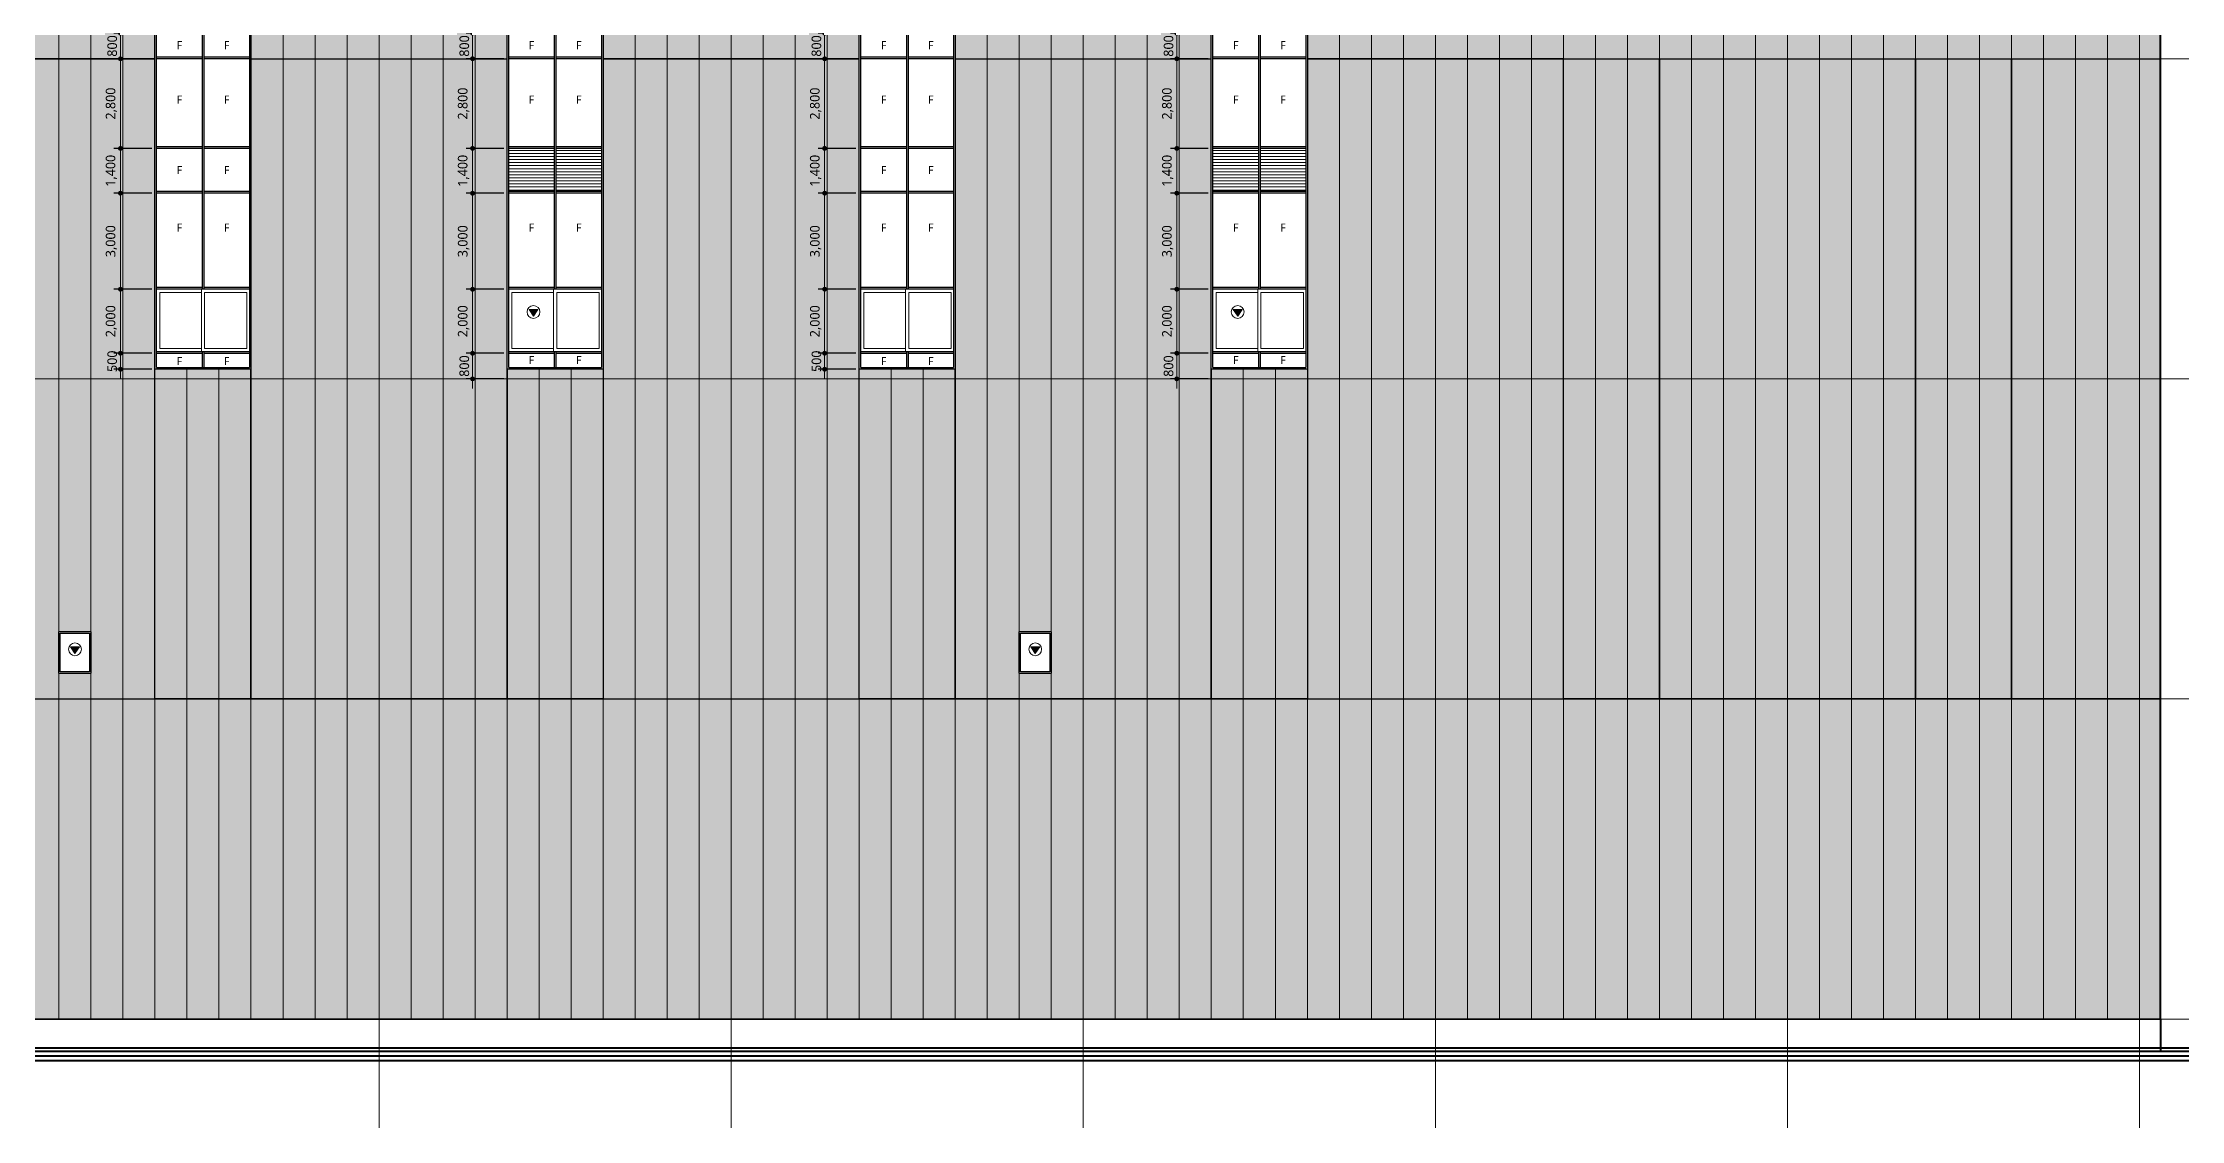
# Model space of a CAD drawing. Header units: millimetres. Extents: x 1680000 to 3024000, y 712800 to 950400.
# Drawn here: x 2836455 to 2903260, y 782198 to 815860 of the extents above; entities that cross this region are included whole.
import ezdxf
from ezdxf.enums import TextEntityAlignment as Align

# ---------------------------------------------------------------- set-up
doc = ezdxf.new("R2010")
doc.units = ezdxf.units.MM
doc.set_wipeout_variables(frame=1)
doc.linetypes.add('CEN', pattern=[62, 60, -1, 0, -1])
doc.linetypes.add('HID', pattern=[2, 1.1, -0.9])
doc.layers.get('Defpoints').update_dxf_attribs({"color": 140})
for name, color, linetype, lineweight in [('A-AXIS-LINE', 1, 'CEN', 15), ('A-DWXK-OPEN', 1, 'HID', 15), ('A-ELEV-LIN1', 2, 'Continuous', 40), ('A-ELEV-LIN2', 7, 'Continuous', 25), ('A-ELEV-LIN3', 8, 'Continuous', 18), ('A-ELEV-WIN', 4, 'Continuous', 25), ('A-MKXS-TEXT1', 3, 'Continuous', 25)]:
    doc.layers.add(name, color=color, linetype=linetype, lineweight=lineweight)
doc.layers.add('A-XXXX-NPLT', color=144, linetype='Continuous', lineweight=15, plot=False)
doc.layers.add('입면색상', color=7, linetype='Continuous')
doc.styles.add('HY울릉도L', font='')
doc.styles.add('맑은고딕', font='malgun.ttf')
doc.styles.get('HY울릉도L').set_extended_font_data('HYwulM')
doc.dimstyles.new('CDIM', dxfattribs={"dimtxt": 3, "dimasz": 1.5, "dimexe": 2, "dimexo": 1, "dimgap": 1, "dimtad": 1, "dimdec": 0, "dimrnd": 0.5, "dimzin": 0, "dimdsep": 32, "dimlunit": 6, "dimtxsty": 'HY울릉도L', "dimblk1": '_CIDOT', "dimblk2": '_CIDOT', "dimsah": 1, "dimcen": 5.5, "dimclrd": 2, "dimclre": 2, "dimclrt": 7, "dimadec": 0, "dimazin": 0, "dimtfac": 1, "dimtdec": 0, "dimtix": 1, "dimtmove": 2, "dimatfit": 1, "dimldrblk": '_CIDOT', "dimfxl": 1, "dimtolj": 1, "dimtzin": 0, "dimlwd": -1, "dimarcsym": 0})

# ---------------------------------------------------------------- blocks, each defined once
blk = doc.blocks.new('axis')
at = {"layer": 'A-AXIS-LINE'}
for p, q in [((4621438.1, -401118.7), (4883538.1, -401118.7)), ((4621438.1, -411118.7), (4883538.1, -411118.7)), ((4621438.1, -421118.7), (4883538.1, -421118.7)), ((4621438.1, -431118.7), (4883538.1, -431118.7)), ((4621438.1, -432118.7), (4883538.1, -432118.7))]:
    blk.add_line(p, q, dxfattribs=at)
blk = doc.blocks.new('_CIDOT')
at = {"color": 0, "linetype": 'ByBlock'}
blk.add_line((2, 0), (-1, 0), dxfattribs=at)
at = {"color": 0, "linetype": 'ByBlock', "const_width": 0.5}
blk.add_lwpolyline([(-0.25, 0, 1), (0.25, 0, 1)], format="xyb", close=True, dxfattribs=at)
blk = doc.blocks.new('*D36')
at = {"layer": 'A-XXXX-NPLT', "lineweight": -2, "transparency": 16777216}
for p, q in [((-100, 10700), (-1280, 10700)), ((-100, 9900), (-1280, 9900))]:
    blk.add_line(p, q, dxfattribs=at)
at = {"layer": 'A-XXXX-NPLT', "transparency": 16777216}
for p, q in [((-1080, 10850), (-1080, 11000)), ((-1080, 10700), (-1080, 9900)), ((-1080, 9750), (-1080, 9600))]:
    blk.add_line(p, q, dxfattribs=at)
at = {"layer": 'Defpoints', "color": 0, "transparency": 16777216}
for p in [(0, 10700), (-1080, 9900), (0, 9900)]:
    blk.add_point(p, dxfattribs=at)
at = {"layer": 'A-XXXX-NPLT', "transparency": 16777216, "xscale": 150, "yscale": 150, "zscale": 150}
for p, rotation in [((-1080, 10700), 270), ((-1080, 9900), 90)]:
    blk.add_blockref('_CIDOT', p, dxfattribs=dict(at, rotation=rotation))
at = {"layer": 'A-XXXX-NPLT', "color": 3, "transparency": 16777216, "insert": (-1335, 10300), "char_height": 300, "attachment_point": 5, "rotation": 90, "style": '맑은고딕'}
blk.add_mtext('\\A1;800', dxfattribs=at)
blk = doc.blocks.new('*D37')
at = {"layer": 'A-XXXX-NPLT', "lineweight": -2, "transparency": 16777216}
for p, q in [((-100, 12700), (-1280, 12700)), ((-100, 10700), (-1280, 10700))]:
    blk.add_line(p, q, dxfattribs=at)
at = {"layer": 'A-XXXX-NPLT', "transparency": 16777216}
blk.add_line((-1080, 10850), (-1080, 12550), dxfattribs=at)
at = {"layer": 'Defpoints', "color": 0, "transparency": 16777216}
for p in [(-1080, 12700), (0, 12700), (0, 10700)]:
    blk.add_point(p, dxfattribs=at)
at = {"layer": 'A-XXXX-NPLT', "transparency": 16777216, "xscale": 150, "yscale": 150, "zscale": 150}
for p, rotation in [((-1080, 12700), 90), ((-1080, 10700), 270)]:
    blk.add_blockref('_CIDOT', p, dxfattribs=dict(at, rotation=rotation))
at = {"layer": 'A-XXXX-NPLT', "color": 3, "transparency": 16777216, "insert": (-1360, 11700), "char_height": 300, "attachment_point": 5, "rotation": 90, "style": '맑은고딕'}
blk.add_mtext('\\A1;2,000', dxfattribs=at)
blk = doc.blocks.new('*D41')
at = {"layer": 'A-XXXX-NPLT', "lineweight": -2, "transparency": 16777216}
for p, q in [((-100, 700), (-1280, 700)), ((-100, -100), (-1280, -100))]:
    blk.add_line(p, q, dxfattribs=at)
at = {"layer": 'A-XXXX-NPLT', "transparency": 16777216}
for p, q in [((-1080, 850), (-1080, 1000)), ((-1080, 700), (-1080, -100)), ((-1080, -250), (-1080, -400))]:
    blk.add_line(p, q, dxfattribs=at)
at = {"layer": 'Defpoints', "color": 0, "transparency": 16777216}
for p in [(0, 700), (-1080, -100), (0, -100)]:
    blk.add_point(p, dxfattribs=at)
at = {"layer": 'A-XXXX-NPLT', "transparency": 16777216, "xscale": 150, "yscale": 150, "zscale": 150}
for p, rotation in [((-1080, 700), 270), ((-1080, -100), 90)]:
    blk.add_blockref('_CIDOT', p, dxfattribs=dict(at, rotation=rotation))
at = {"layer": 'A-XXXX-NPLT', "color": 3, "transparency": 16777216, "insert": (-1335, 300), "char_height": 300, "attachment_point": 5, "rotation": 90, "style": '맑은고딕'}
blk.add_mtext('\\A1;800', dxfattribs=at)
blk = doc.blocks.new('*D42')
at = {"layer": 'A-XXXX-NPLT', "lineweight": -2, "transparency": 16777216}
for p, q in [((-100, 2700), (-1280, 2700)), ((-100, 700), (-1280, 700))]:
    blk.add_line(p, q, dxfattribs=at)
at = {"layer": 'A-XXXX-NPLT', "transparency": 16777216}
blk.add_line((-1080, 850), (-1080, 2550), dxfattribs=at)
at = {"layer": 'Defpoints', "color": 0, "transparency": 16777216}
for p in [(-1080, 2700), (0, 2700), (0, 700)]:
    blk.add_point(p, dxfattribs=at)
at = {"layer": 'A-XXXX-NPLT', "transparency": 16777216, "xscale": 150, "yscale": 150, "zscale": 150}
for p, rotation in [((-1080, 2700), 90), ((-1080, 700), 270)]:
    blk.add_blockref('_CIDOT', p, dxfattribs=dict(at, rotation=rotation))
at = {"layer": 'A-XXXX-NPLT', "color": 3, "transparency": 16777216, "insert": (-1360, 1700), "char_height": 300, "attachment_point": 5, "rotation": 90, "style": '맑은고딕'}
blk.add_mtext('\\A1;2,000', dxfattribs=at)
blk = doc.blocks.new('*D43')
at = {"layer": 'A-XXXX-NPLT', "lineweight": -2, "transparency": 16777216}
for p, q in [((-100, 9900), (-1280, 9900)), ((-100, 7100), (-1280, 7100))]:
    blk.add_line(p, q, dxfattribs=at)
at = {"layer": 'A-XXXX-NPLT', "transparency": 16777216}
blk.add_line((-1080, 7250), (-1080, 9750), dxfattribs=at)
at = {"layer": 'Defpoints', "color": 0, "transparency": 16777216}
for p in [(-1080, 9900), (0, 9900), (0, 7100)]:
    blk.add_point(p, dxfattribs=at)
at = {"layer": 'A-XXXX-NPLT', "transparency": 16777216, "xscale": 150, "yscale": 150, "zscale": 150}
for p, rotation in [((-1080, 9900), 90), ((-1080, 7100), 270)]:
    blk.add_blockref('_CIDOT', p, dxfattribs=dict(at, rotation=rotation))
at = {"layer": 'A-XXXX-NPLT', "color": 3, "transparency": 16777216, "insert": (-1360, 8500), "char_height": 300, "attachment_point": 5, "rotation": 90, "style": '맑은고딕'}
blk.add_mtext('\\A1;2,800', dxfattribs=at)
blk = doc.blocks.new('*D44')
at = {"layer": 'A-XXXX-NPLT', "lineweight": -2, "transparency": 16777216}
for p, q in [((-100, 7100), (-1280, 7100)), ((-100, 5700), (-1280, 5700))]:
    blk.add_line(p, q, dxfattribs=at)
at = {"layer": 'A-XXXX-NPLT', "transparency": 16777216}
blk.add_line((-1080, 6950), (-1080, 5850), dxfattribs=at)
at = {"layer": 'Defpoints', "color": 0, "transparency": 16777216}
for p in [(0, 7100), (-1080, 5700), (0, 5700)]:
    blk.add_point(p, dxfattribs=at)
at = {"layer": 'A-XXXX-NPLT', "transparency": 16777216, "xscale": 150, "yscale": 150, "zscale": 150}
for p, rotation in [((-1080, 7100), 90), ((-1080, 5700), 270)]:
    blk.add_blockref('_CIDOT', p, dxfattribs=dict(at, rotation=rotation))
at = {"layer": 'A-XXXX-NPLT', "color": 3, "transparency": 16777216, "insert": (-1361, 6400), "char_height": 300, "attachment_point": 5, "rotation": 90, "style": '맑은고딕'}
blk.add_mtext('\\A1;1,400', dxfattribs=at)
blk = doc.blocks.new('*D45')
at = {"layer": 'A-XXXX-NPLT', "lineweight": -2, "transparency": 16777216}
for p, q in [((-100, 5700), (-1280, 5700)), ((-100, 2700), (-1280, 2700))]:
    blk.add_line(p, q, dxfattribs=at)
at = {"layer": 'A-XXXX-NPLT', "transparency": 16777216}
blk.add_line((-1080, 5550), (-1080, 2850), dxfattribs=at)
at = {"layer": 'Defpoints', "color": 0, "transparency": 16777216}
for p in [(0, 5700), (-1080, 2700), (0, 2700)]:
    blk.add_point(p, dxfattribs=at)
at = {"layer": 'A-XXXX-NPLT', "transparency": 16777216, "xscale": 150, "yscale": 150, "zscale": 150}
for p, rotation in [((-1080, 5700), 90), ((-1080, 2700), 270)]:
    blk.add_blockref('_CIDOT', p, dxfattribs=dict(at, rotation=rotation))
at = {"layer": 'A-XXXX-NPLT', "color": 3, "transparency": 16777216, "insert": (-1360, 4200), "char_height": 300, "attachment_point": 5, "rotation": 90, "style": '맑은고딕'}
blk.add_mtext('\\A1;3,000', dxfattribs=at)
blk = doc.blocks.new('*D61')
at = {"layer": 'A-XXXX-NPLT', "lineweight": -2, "transparency": 16777216}
for p, q in [((-100, 10800), (-1280, 10800)), ((-100, 10000), (-1280, 10000))]:
    blk.add_line(p, q, dxfattribs=at)
at = {"layer": 'A-XXXX-NPLT', "transparency": 16777216}
for p, q in [((-1080, 10950), (-1080, 11100)), ((-1080, 10800), (-1080, 10000)), ((-1080, 9850), (-1080, 9700))]:
    blk.add_line(p, q, dxfattribs=at)
at = {"layer": 'Defpoints', "color": 0, "transparency": 16777216}
for p in [(0, 10800), (-1080, 10000), (0, 10000)]:
    blk.add_point(p, dxfattribs=at)
at = {"layer": 'A-XXXX-NPLT', "transparency": 16777216, "xscale": 150, "yscale": 150, "zscale": 150}
for p, rotation in [((-1080, 10800), 270), ((-1080, 10000), 90)]:
    blk.add_blockref('_CIDOT', p, dxfattribs=dict(at, rotation=rotation))
at = {"layer": 'A-XXXX-NPLT', "color": 3, "transparency": 16777216, "insert": (-1335, 10400), "char_height": 300, "attachment_point": 5, "rotation": 90, "style": '맑은고딕'}
blk.add_mtext('\\A1;800', dxfattribs=at)
blk = doc.blocks.new('*D62')
at = {"layer": 'A-XXXX-NPLT', "lineweight": -2, "transparency": 16777216}
for p, q in [((-100, 12800), (-1280, 12800)), ((-100, 10800), (-1280, 10800))]:
    blk.add_line(p, q, dxfattribs=at)
at = {"layer": 'A-XXXX-NPLT', "transparency": 16777216}
blk.add_line((-1080, 10950), (-1080, 12650), dxfattribs=at)
at = {"layer": 'Defpoints', "color": 0, "transparency": 16777216}
for p in [(-1080, 12800), (0, 12800), (0, 10800)]:
    blk.add_point(p, dxfattribs=at)
at = {"layer": 'A-XXXX-NPLT', "transparency": 16777216, "xscale": 150, "yscale": 150, "zscale": 150}
for p, rotation in [((-1080, 12800), 90), ((-1080, 10800), 270)]:
    blk.add_blockref('_CIDOT', p, dxfattribs=dict(at, rotation=rotation))
at = {"layer": 'A-XXXX-NPLT', "color": 3, "transparency": 16777216, "insert": (-1360, 11800), "char_height": 300, "attachment_point": 5, "rotation": 90, "style": '맑은고딕'}
blk.add_mtext('\\A1;2,000', dxfattribs=at)
blk = doc.blocks.new('*D66')
at = {"layer": 'A-XXXX-NPLT', "lineweight": -2, "transparency": 16777216}
for p, q in [((-100, 800), (-1280, 800)), ((-100, 300), (-1280, 300))]:
    blk.add_line(p, q, dxfattribs=at)
at = {"layer": 'A-XXXX-NPLT', "transparency": 16777216}
for p, q in [((-1080, 950), (-1080, 1100)), ((-1080, 800), (-1080, 300)), ((-1080, 150), (-1080, 0))]:
    blk.add_line(p, q, dxfattribs=at)
at = {"layer": 'Defpoints', "color": 0, "transparency": 16777216}
for p in [(0, 800), (-1080, 300), (0, 300)]:
    blk.add_point(p, dxfattribs=at)
at = {"layer": 'A-XXXX-NPLT', "transparency": 16777216, "xscale": 150, "yscale": 150, "zscale": 150}
for p, rotation in [((-1080, 800), 270), ((-1080, 300), 90)]:
    blk.add_blockref('_CIDOT', p, dxfattribs=dict(at, rotation=rotation))
at = {"layer": 'A-XXXX-NPLT', "color": 3, "transparency": 16777216, "insert": (-1335, 550), "char_height": 300, "attachment_point": 5, "rotation": 90, "style": '맑은고딕'}
blk.add_mtext('\\A1;500', dxfattribs=at)
blk = doc.blocks.new('*D67')
at = {"layer": 'A-XXXX-NPLT', "lineweight": -2, "transparency": 16777216}
for p, q in [((-100, 2800), (-1280, 2800)), ((-100, 800), (-1280, 800))]:
    blk.add_line(p, q, dxfattribs=at)
at = {"layer": 'A-XXXX-NPLT', "transparency": 16777216}
blk.add_line((-1080, 950), (-1080, 2650), dxfattribs=at)
at = {"layer": 'Defpoints', "color": 0, "transparency": 16777216}
for p in [(-1080, 2800), (0, 2800), (0, 800)]:
    blk.add_point(p, dxfattribs=at)
at = {"layer": 'A-XXXX-NPLT', "transparency": 16777216, "xscale": 150, "yscale": 150, "zscale": 150}
for p, rotation in [((-1080, 2800), 90), ((-1080, 800), 270)]:
    blk.add_blockref('_CIDOT', p, dxfattribs=dict(at, rotation=rotation))
at = {"layer": 'A-XXXX-NPLT', "color": 3, "transparency": 16777216, "insert": (-1360, 1800), "char_height": 300, "attachment_point": 5, "rotation": 90, "style": '맑은고딕'}
blk.add_mtext('\\A1;2,000', dxfattribs=at)
blk = doc.blocks.new('*D68')
at = {"layer": 'A-XXXX-NPLT', "lineweight": -2, "transparency": 16777216}
for p, q in [((-100, 10000), (-1280, 10000)), ((-100, 7200), (-1280, 7200))]:
    blk.add_line(p, q, dxfattribs=at)
at = {"layer": 'A-XXXX-NPLT', "transparency": 16777216}
blk.add_line((-1080, 7350), (-1080, 9850), dxfattribs=at)
at = {"layer": 'Defpoints', "color": 0, "transparency": 16777216}
for p in [(-1080, 10000), (0, 10000), (0, 7200)]:
    blk.add_point(p, dxfattribs=at)
at = {"layer": 'A-XXXX-NPLT', "transparency": 16777216, "xscale": 150, "yscale": 150, "zscale": 150}
for p, rotation in [((-1080, 10000), 90), ((-1080, 7200), 270)]:
    blk.add_blockref('_CIDOT', p, dxfattribs=dict(at, rotation=rotation))
at = {"layer": 'A-XXXX-NPLT', "color": 3, "transparency": 16777216, "insert": (-1360, 8600), "char_height": 300, "attachment_point": 5, "rotation": 90, "style": '맑은고딕'}
blk.add_mtext('\\A1;2,800', dxfattribs=at)
blk = doc.blocks.new('*D69')
at = {"layer": 'A-XXXX-NPLT', "lineweight": -2, "transparency": 16777216}
for p, q in [((-100, 7200), (-1280, 7200)), ((-100, 5800), (-1280, 5800))]:
    blk.add_line(p, q, dxfattribs=at)
at = {"layer": 'A-XXXX-NPLT', "transparency": 16777216}
blk.add_line((-1080, 7050), (-1080, 5950), dxfattribs=at)
at = {"layer": 'Defpoints', "color": 0, "transparency": 16777216}
for p in [(0, 7200), (-1080, 5800), (0, 5800)]:
    blk.add_point(p, dxfattribs=at)
at = {"layer": 'A-XXXX-NPLT', "transparency": 16777216, "xscale": 150, "yscale": 150, "zscale": 150}
for p, rotation in [((-1080, 7200), 90), ((-1080, 5800), 270)]:
    blk.add_blockref('_CIDOT', p, dxfattribs=dict(at, rotation=rotation))
at = {"layer": 'A-XXXX-NPLT', "color": 3, "transparency": 16777216, "insert": (-1361, 6500), "char_height": 300, "attachment_point": 5, "rotation": 90, "style": '맑은고딕'}
blk.add_mtext('\\A1;1,400', dxfattribs=at)
blk = doc.blocks.new('*D70')
at = {"layer": 'A-XXXX-NPLT', "lineweight": -2, "transparency": 16777216}
for p, q in [((-100, 5800), (-1280, 5800)), ((-100, 2800), (-1280, 2800))]:
    blk.add_line(p, q, dxfattribs=at)
at = {"layer": 'A-XXXX-NPLT', "transparency": 16777216}
blk.add_line((-1080, 5650), (-1080, 2950), dxfattribs=at)
at = {"layer": 'Defpoints', "color": 0, "transparency": 16777216}
for p in [(0, 5800), (-1080, 2800), (0, 2800)]:
    blk.add_point(p, dxfattribs=at)
at = {"layer": 'A-XXXX-NPLT', "transparency": 16777216, "xscale": 150, "yscale": 150, "zscale": 150}
for p, rotation in [((-1080, 5800), 90), ((-1080, 2800), 270)]:
    blk.add_blockref('_CIDOT', p, dxfattribs=dict(at, rotation=rotation))
at = {"layer": 'A-XXXX-NPLT', "color": 3, "transparency": 16777216, "insert": (-1360, 4300), "char_height": 300, "attachment_point": 5, "rotation": 90, "style": '맑은고딕'}
blk.add_mtext('\\A1;3,000', dxfattribs=at)
blk = doc.blocks.new('소방관진입창')
at = {"layer": 'A-DWXK-OPEN', "linetype": 'Continuous', "ltscale": 50, "true_color": 0xcd2027}
h = blk.add_hatch(color=242, dxfattribs=at)
h.dxf.hatch_style = 1
h.paths.add_polyline_path([(138, 80), (-138, 80), (0, -130)])
at = {"layer": 'A-DWXK-OPEN', "color": 242, "linetype": 'Continuous', "ltscale": 50, "true_color": 0xcd2027}
blk.add_lwpolyline([(-138, 80), (0, -130), (138, 80)], close=True, dxfattribs=at)
blk.add_circle((0, 0), 200, dxfattribs=at)
blk = doc.blocks.new('3f소방창')
blk.add_wipeout([(-10, -200), (-10, -1500), (1010, -1500), (1010, -200)]).dxf.layer = 'A-ELEV-LIN3'
at = {"layer": 'A-ELEV-WIN'}
blk.add_lwpolyline([(1010, -1500), (1010, -200), (-10, -200), (-10, -1500), (1010, -1500)], dxfattribs=at)
blk.add_lwpolyline([(40, -1450), (40, -250), (960, -250), (960, -1450)], close=True, dxfattribs=at)
blk = doc.blocks.new('입면창2')
blk.add_wipeout([(0, 50050), (3000, 50050), (3000, 200), (0, 200)]).dxf.layer = 'A-ELEV-LIN3'
at = {"layer": 'A-ELEV-LIN3'}
h = blk.add_hatch(dxfattribs=at)
h.set_pattern_fill('ANSI31', color=253, scale=30, angle=315)
h.set_pattern_definition([(0, (-59545.61, -102760), (2e-14, 95.25), [])])
h.paths.add_polyline_path([(2950, 5750), (2950, 7100), (1525, 7100), (1525, 5750)])
h.paths.add_polyline_path([(50, 7100), (50, 5750), (1475, 5750), (1475, 7100)])
at = {"layer": 'A-ELEV-LIN3', "color": 253}
for points in [[(1450, 2700), (1450, 750)], [(1450, 850), (150, 850), (150, 2600), (1450, 2600)]]:
    blk.add_lwpolyline(points, dxfattribs=at)
blk.add_lwpolyline([(1550, 2600), (2875, 2600), (2875, 850), (1550, 850)], close=True, dxfattribs=at)
at = {"layer": 'A-ELEV-WIN'}
for p, q in [((50, 750), (2950, 750)), ((50, 700), (1475, 700)), ((1475, 750), (1475, 250)), ((1525, 750), (1525, 250)), ((1525, 700), (2950, 700)), ((50, 250), (2950, 250))]:
    blk.add_line(p, q, dxfattribs=at)
blk.add_lwpolyline([(3000, 200), (0, 200), (0, 50050), (3000, 50050)], close=True, dxfattribs=at)
for points in [[(50, 250), (50, 50000), (2950, 50000), (2950, 250)], [(1475, 10750), (1475, 2700)], [(1525, 10750), (1525, 2700)], [(1475, 9950), (50, 9950)], [(1475, 9900), (50, 9900)], [(2950, 9950), (1525, 9950)], [(2950, 9900), (1525, 9900)], [(1475, 7150), (50, 7150)], [(1475, 7100), (50, 7100)], [(2950, 7150), (1525, 7150)], [(2950, 7100), (1525, 7100)], [(1475, 5750), (50, 5750)], [(1475, 5700), (50, 5700)], [(2950, 5750), (1525, 5750)], [(2950, 5700), (1525, 5700)], [(1475, 2750), (50, 2750)], [(2950, 2700), (50, 2700)], [(2950, 2750), (1525, 2750)]]:
    blk.add_lwpolyline(points, dxfattribs=at)
at = {"layer": 'A-MKXS-TEXT1', "style": '맑은고딕'}
for p in [(762.5, 10325), (2237.5, 10325), (762.5, 8625), (2237.5, 8625), (762.5, 4625), (2237.5, 4625), (762.5, 485.5), (2237.5, 485.5)]:
    blk.add_text('F', height=250, dxfattribs=at).set_placement(p, align=Align.MIDDLE_CENTER)
at = {"layer": 'A-XXXX-NPLT'}
for base, p1, p2, picture, middle in [((-1080, 12700), (0, 10700), (0, 12700), '*D37', (-1360.2, 11700)), ((-1080, 9900), (0, 7100), (0, 9900), '*D43', (-1360.2, 8500)), ((-1080, 5700), (0, 7100), (0, 5700), '*D44', (-1361, 6400)), ((-1080, 2700), (0, 5700), (0, 2700), '*D45', (-1360.2, 4200)), ((-1080, 2700), (0, 700), (0, 2700), '*D42', (-1360.2, 1700))]:
    dim = blk.add_linear_dim(base=base, p1=p1, p2=p2, angle=90, dimstyle='CDIM', override={"dimscale": 100, "dimtxsty": '맑은고딕', "dimclrd": 256, "dimclre": 256, "dimclrt": 3}, dxfattribs=at)
    dim.commit()
    dim.dimension.update_dxf_attribs({"geometry": picture, "text_midpoint": middle})
for p1, p2, picture, middle in [((0, 10700), (0, 9900), '*D36', (-1335, 10300)), ((0, 700), (0, -100), '*D41', (-1335, 300))]:
    dim = blk.add_aligned_dim(p1=p1, p2=p2, distance=-1080, dimstyle='CDIM', override={"dimscale": 100, "dimtxsty": '맑은고딕', "dimclrd": 256, "dimclre": 256, "dimclrt": 3}, dxfattribs=at)
    dim.commit()
    dim.dimension.update_dxf_attribs({"geometry": picture, "text_midpoint": middle})
blk = doc.blocks.new('입면창_그릴x')
blk.add_wipeout([(0, 50150), (3000, 50150), (3000, 300), (0, 300)]).dxf.layer = 'A-ELEV-LIN3'
at = {"layer": 'A-ELEV-LIN3', "color": 253}
for points in [[(1450, 950), (150, 950), (150, 2700), (1450, 2700)], [(1450, 2800), (1450, 850)]]:
    blk.add_lwpolyline(points, dxfattribs=at)
blk.add_lwpolyline([(1550, 2700), (2875, 2700), (2875, 950), (1550, 950)], close=True, dxfattribs=at)
at = {"layer": 'A-ELEV-WIN'}
for p, q in [((50, 850), (2950, 850)), ((50, 800), (1475, 800)), ((1475, 850), (1475, 350)), ((1525, 850), (1525, 350)), ((1525, 800), (2950, 800)), ((50, 350), (2950, 350))]:
    blk.add_line(p, q, dxfattribs=at)
blk.add_lwpolyline([(3000, 300), (0, 300), (0, 50150), (3000, 50150)], close=True, dxfattribs=at)
for points in [[(50, 350), (50, 50100), (2950, 50100), (2950, 350)], [(1475, 10850), (1475, 2800)], [(1525, 10850), (1525, 2800)], [(1475, 10050), (50, 10050)], [(2950, 10050), (1525, 10050)], [(1475, 10000), (50, 10000)], [(2950, 10000), (1525, 10000)], [(1475, 7250), (50, 7250)], [(1475, 7200), (50, 7200)], [(2950, 7250), (1525, 7250)], [(2950, 7200), (1525, 7200)], [(1475, 5850), (50, 5850)], [(1475, 5800), (50, 5800)], [(2950, 5850), (1525, 5850)], [(2950, 5800), (1525, 5800)], [(1475, 2850), (50, 2850)], [(2950, 2800), (50, 2800)], [(2950, 2850), (1525, 2850)]]:
    blk.add_lwpolyline(points, dxfattribs=at)
at = {"layer": 'A-MKXS-TEXT1', "style": '맑은고딕'}
for p in [(762.5, 10425), (2237.5, 10425), (762.5, 8725), (2237.5, 8725), (762.5, 6525), (2237.5, 6525), (762.5, 4725), (2237.5, 4725), (762.5, 552.7), (2237.5, 552.7)]:
    blk.add_text('F', height=250, dxfattribs=at).set_placement(p, align=Align.MIDDLE_CENTER)
at = {"layer": 'A-XXXX-NPLT'}
for base, p1, p2, picture, middle in [((-1080, 12800), (0, 10800), (0, 12800), '*D62', (-1360.2, 11800)), ((-1080, 10000), (0, 7200), (0, 10000), '*D68', (-1360.2, 8600)), ((-1080, 5800), (0, 7200), (0, 5800), '*D69', (-1361, 6500)), ((-1080, 2800), (0, 5800), (0, 2800), '*D70', (-1360.2, 4300)), ((-1080, 2800), (0, 800), (0, 2800), '*D67', (-1360.2, 1800))]:
    dim = blk.add_linear_dim(base=base, p1=p1, p2=p2, angle=90, dimstyle='CDIM', override={"dimscale": 100, "dimtxsty": '맑은고딕', "dimclrd": 256, "dimclre": 256, "dimclrt": 3}, dxfattribs=at)
    dim.commit()
    dim.dimension.update_dxf_attribs({"geometry": picture, "text_midpoint": middle})
for p1, p2, picture, middle in [((0, 10800), (0, 10000), '*D61', (-1335, 10400)), ((0, 800), (0, 300), '*D66', (-1335, 550))]:
    dim = blk.add_aligned_dim(p1=p1, p2=p2, distance=-1080, dimstyle='CDIM', override={"dimscale": 100, "dimtxsty": '맑은고딕', "dimclrd": 256, "dimclre": 256, "dimclrt": 3}, dxfattribs=at)
    dim.commit()
    dim.dimension.update_dxf_attribs({"geometry": picture, "text_midpoint": middle})

msp = doc.modelspace()

# ---------------------------------------------------------------- hatches: boundary and pattern name
at = {"layer": '입면색상', "true_color": 0xcad1d3}
h = msp.add_hatch(color=254, dxfattribs=at)
h.dxf.hatch_style = 1
h.paths.add_polyline_path([(2769310, 795360), (2769310, 815360), (2773960, 815360), (2773960, 795360)])
h.paths.add_polyline_path([(2776960, 795360), (2776960, 815360), (2784960, 815360), (2784960, 795360)])
h.paths.add_polyline_path([(2787960, 795360), (2795960, 795360), (2795960, 815360), (2787960, 815360)])
h.paths.add_polyline_path([(2798960, 795360), (2806960, 795360), (2806960, 815360), (2798960, 815360)])
h.paths.add_polyline_path([(2809960, 815360), (2817960, 815360), (2817960, 795360), (2809960, 795360)])
h.paths.add_polyline_path([(2820960, 795360), (2820960, 815360), (2828960, 815360), (2828960, 795360)])
h.paths.add_polyline_path([(2831960, 795360), (2839960, 795360), (2839960, 815360), (2831960, 815360)])
h.paths.add_polyline_path([(2842960, 815360), (2850960, 815360), (2850960, 795360), (2842960, 795360)])
h.paths.add_polyline_path([(2853960, 795360), (2861960, 795360), (2861960, 815360), (2853960, 815360)])
h.paths.add_polyline_path([(2864960, 815360), (2872960, 815360), (2872960, 795360), (2864960, 795360)])
h.paths.add_polyline_path([(2875960, 795360), (2883960, 795360), (2883960, 815360), (2875960, 815360)])
h.paths.add_polyline_path([(2886960, 795360), (2886960, 815360), (2894960, 815360), (2894960, 795360)])
h.paths.add_polyline_path([(2897960, 795360), (2897960, 815360), (2902610, 815360), (2902610, 795360)])
h.paths.add_polyline_path([(2897960, 835360), (2902610, 835360), (2902610, 816360), (2897960, 816360)])
h.paths.add_polyline_path([(2886960, 835360), (2894960, 835360), (2894960, 816360), (2886960, 816360)])
h.paths.add_polyline_path([(2875960, 835360), (2883960, 835360), (2883960, 816360), (2875960, 816360)])
h.paths.add_polyline_path([(2864960, 835360), (2872960, 835360), (2872960, 816360), (2864960, 816360)])
h.paths.add_polyline_path([(2853960, 835360), (2861960, 835360), (2861960, 816360), (2853960, 816360)])
h.paths.add_polyline_path([(2842960, 835360), (2850960, 835360), (2850960, 816360), (2842960, 816360)])
h.paths.add_polyline_path([(2831960, 835360), (2839960, 835360), (2839960, 816360), (2831960, 816360)])
h.paths.add_polyline_path([(2820960, 835360), (2828960, 835360), (2828960, 816360), (2820960, 816360)])
h.paths.add_polyline_path([(2809960, 835360), (2817960, 835360), (2817960, 816360), (2809960, 816360)])
h.paths.add_polyline_path([(2809960, 857026.4), (2817960, 857026.4), (2817960, 836360), (2809960, 836360)])
h.paths.add_polyline_path([(2820960, 836360), (2820960, 857026.4), (2828960, 857026.4), (2828960, 836360)])
h.paths.add_polyline_path([(2831960, 836360), (2839960, 836360), (2839960, 857026.4), (2831960, 857026.4)])
h.paths.add_polyline_path([(2842960, 857010), (2850960, 857010), (2850960, 836360), (2842960, 836360)])
h.paths.add_polyline_path([(2853960, 836360), (2861960, 836360), (2861960, 857010), (2853960, 857010)])
h.paths.add_polyline_path([(2864960, 836360), (2872960, 836360), (2872960, 857010), (2864960, 857010)])
h.paths.add_polyline_path([(2875960, 836360), (2883960, 836360), (2883960, 857010), (2875960, 857010)])
h.paths.add_polyline_path([(2886960, 836360), (2886960, 857010), (2894960, 857010), (2894960, 836360)])
h.paths.add_polyline_path([(2897960, 836360), (2897960, 857010), (2902610, 857010), (2902610, 836360)])
at = {"layer": '입면색상', "true_color": 0x435254}
h = msp.add_hatch(color=251, dxfattribs=at)
h.dxf.hatch_style = 1
h.paths.add_polyline_path([(2894960, 815360), (2897960, 815360), (2897960, 795360), (2894960, 795360)])
h.paths.add_polyline_path([(2883960, 815360), (2886960, 815360), (2886960, 795360), (2883960, 795360)])
h.paths.add_polyline_path([(2872960, 815360), (2875960, 815360), (2875960, 795360), (2872960, 795360)])
h.paths.add_polyline_path([(2861960, 815360), (2864960, 815360), (2864960, 795360), (2861960, 795360)])
h.paths.add_polyline_path([(2850960, 815360), (2853960, 815360), (2853960, 795360), (2850960, 795360)])
h.paths.add_polyline_path([(2839960, 815360), (2842960, 815360), (2842960, 795360), (2839960, 795360)])
h.paths.add_polyline_path([(2828960, 815360), (2831960, 815360), (2831960, 795360), (2828960, 795360)])
h.paths.add_polyline_path([(2817960, 815360), (2820960, 815360), (2820960, 795360), (2817960, 795360)])
h.paths.add_polyline_path([(2806960, 815360), (2809960, 815360), (2809960, 795360), (2806960, 795360)])
h.paths.add_polyline_path([(2894960, 835360), (2897960, 835360), (2897960, 816360), (2894960, 816360)])
h.paths.add_polyline_path([(2883960, 835360), (2886960, 835360), (2886960, 816360), (2883960, 816360)])
h.paths.add_polyline_path([(2872960, 835360), (2875960, 835360), (2875960, 816360), (2872960, 816360)])
h.paths.add_polyline_path([(2861960, 835360), (2864960, 835360), (2864960, 816360), (2861960, 816360)])
h.paths.add_polyline_path([(2850960, 835360), (2853960, 835360), (2853960, 816360), (2850960, 816360)])
h.paths.add_polyline_path([(2839960, 835360), (2842960, 835360), (2842960, 816360), (2839960, 816360)])
h.paths.add_polyline_path([(2828960, 835360), (2831960, 835360), (2831960, 816360), (2828960, 816360)])
h.paths.add_polyline_path([(2817960, 835360), (2820960, 835360), (2820960, 816360), (2817960, 816360)])
h.paths.add_polyline_path([(2806960, 835360), (2809960, 835360), (2809960, 816360), (2806960, 816360)])
h.paths.add_polyline_path([(2806960, 835360), (2902610, 835360), (2902610, 836360), (2806960, 836360)])
h.paths.add_polyline_path([(2769310, 815360), (2902610, 815360), (2902610, 816360), (2769310, 816360)])
h.paths.add_polyline_path([(2894960, 857010), (2897960, 857010), (2897960, 836360), (2894960, 836360)])
h.paths.add_polyline_path([(2883960, 857010), (2886960, 857010), (2886960, 836360), (2883960, 836360)])
h.paths.add_polyline_path([(2872960, 857010), (2875960, 857010), (2875960, 836360), (2872960, 836360)])
h.paths.add_polyline_path([(2861960, 857010), (2864960, 857010), (2864960, 836360), (2861960, 836360)])
h.paths.add_polyline_path([(2850960, 857010), (2853960, 857010), (2853960, 836360), (2850960, 836360)])
h.paths.add_polyline_path([(2839960, 857010), (2842960, 857010), (2842960, 836360), (2839960, 836360)])
h.paths.add_polyline_path([(2828960, 857010), (2831960, 857010), (2831960, 836360), (2828960, 836360)])
h.paths.add_polyline_path([(2817960, 857010), (2820960, 857010), (2820960, 836360), (2817960, 836360)])
h.paths.add_polyline_path([(2806960, 857010), (2809960, 857010), (2809960, 836360), (2806960, 836360)])
h.paths.add_polyline_path([(2773960, 815360), (2776960, 815360), (2776960, 795360), (2773960, 795360)])
h.paths.add_polyline_path([(2795960, 815360), (2798960, 815360), (2798960, 795360), (2795960, 795360)])
h.paths.add_polyline_path([(2784960, 815360), (2787960, 815360), (2787960, 795360), (2784960, 795360)])
h.paths.add_polyline_path([(2769310, 795360), (2902610, 795360), (2902610, 785360), (2769310, 785360)])

# ---------------------------------------------------------------- linework, layer by layer
at = {"layer": 'A-AXIS-LINE'}
for p, q in [((2846960, 880860), (2846960, 764360)), ((2857960, 880860), (2857960, 764360)), ((2868960, 880860), (2868960, 764360)), ((2879960, 880860), (2879960, 764360)), ((2890960, 880860), (2890960, 764360)), ((2901960, 880860), (2901960, 764360))]:
    msp.add_line(p, q, dxfattribs=at)
at = {"layer": 'A-ELEV-LIN1'}
msp.add_line((2902610, 785360), (2902610, 784360), dxfattribs=at)
for points in [[(2902610, 785360), (2902610, 857010), (2769310, 857010), (2769310, 785360)], [(2769310, 784460), (2946460, 784460)]]:
    msp.add_lwpolyline(points, dxfattribs=at)
for points in [[(2724960, 784185.2, -0.0132247), (2760227.5, 784060), (2760227.5, 784360), (2956155.5, 784360), (2956155.5, 784210, -0.025), (2968155.5, 784210), (2968155.5, 784360), (2987060, 784360)], [(2724960, 784035.2, -0.013284), (2760377.5, 783905.4), (2760377.5, 784210), (2956005.5, 784210), (2956005.5, 784052.2, -0.0256579), (2968305.5, 784052.2), (2968305.5, 784210), (2987060, 784210)], [(2724960, 783885.1, -0.0133433), (2760527.5, 783750.8), (2760527.5, 784060), (2955855.5, 784060), (2955855.5, 783894.2, -0.0263175), (2968455.5, 783894.2), (2968455.5, 784060), (2987060, 784060)]]:
    msp.add_lwpolyline(points, format="xyb", dxfattribs=at)
at = {"layer": 'A-ELEV-LIN2'}
msp.add_lwpolyline([(2769310, 785360), (2902610, 785360)], dxfattribs=at)
at = {"layer": 'A-ELEV-LIN3'}
for p, q in [((2836960, 857010), (2836960, 785360)), ((2837960, 857010), (2837960, 785360)), ((2838960, 857010), (2838960, 785360)), ((2843960, 857010), (2843960, 785360)), ((2844960, 857010), (2844960, 785360)), ((2845960, 857010), (2845960, 785360)), ((2846960, 857010), (2846960, 785360)), ((2847960, 857010), (2847960, 785360)), ((2848960, 857010), (2848960, 785360)), ((2849960, 857010), (2849960, 785360)), ((2854960, 857010), (2854960, 785360)), ((2855960, 857010), (2855960, 785360)), ((2856960, 857010), (2856960, 785360)), ((2857960, 857010), (2857960, 785360)), ((2858960, 857010), (2858960, 785360)), ((2859960, 857010), (2859960, 785360)), ((2860960, 857010), (2860960, 785360)), ((2865960, 857010), (2865960, 785360)), ((2866960, 857010), (2866960, 785360)), ((2867960, 857010), (2867960, 785360)), ((2868960, 857010), (2868960, 785360)), ((2869960, 857010), (2869960, 785360)), ((2870960, 857010), (2870960, 785360)), ((2871960, 857010), (2871960, 785360)), ((2876960, 857010), (2876960, 785360)), ((2877960, 857010), (2877960, 785360)), ((2878960, 857010), (2878960, 785360)), ((2879960, 857010), (2879960, 785360)), ((2880960, 857010), (2880960, 785360)), ((2881960, 857010), (2881960, 785360)), ((2882960, 857010), (2882960, 785360)), ((2883960, 857010), (2883960, 785360)), ((2884960, 857010), (2884960, 785360)), ((2885960, 857010), (2885960, 785360)), ((2886960, 857010), (2886960, 785360)), ((2887960, 857010), (2887960, 785360)), ((2888960, 857010), (2888960, 785360)), ((2889960, 857010), (2889960, 785360)), ((2890960, 857010), (2890960, 785360)), ((2891960, 857010), (2891960, 785360)), ((2892960, 857010), (2892960, 785360)), ((2893960, 857010), (2893960, 785360)), ((2894960, 857010), (2894960, 785360)), ((2895960, 857010), (2895960, 785360)), ((2896960, 857010), (2896960, 785360)), ((2897960, 857010), (2897960, 785360)), ((2898960, 857010), (2898960, 785360)), ((2899960, 857010), (2899960, 785360)), ((2900960, 857010), (2900960, 785360)), ((2901960, 857010), (2901960, 784560)), ((2839960, 805660), (2839960, 785360)), ((2840960, 805660), (2840960, 785360)), ((2841960, 805660), (2841960, 785360)), ((2842960, 805660), (2842960, 785360)), ((2850960, 805660), (2850960, 785360)), ((2851960, 805660), (2851960, 785360)), ((2852960, 805660), (2852960, 785360)), ((2853960, 805660), (2853960, 785360)), ((2861960, 805660), (2861960, 785360)), ((2862960, 805660), (2862960, 785360)), ((2863960, 805660), (2863960, 785360)), ((2864960, 805660), (2864960, 785360)), ((2872960, 805660), (2872960, 785360)), ((2873960, 805660), (2873960, 785360)), ((2874960, 805660), (2874960, 785360)), ((2875960, 805660), (2875960, 785360))]:
    msp.add_line(p, q, dxfattribs=at)
at = {"layer": 'Defpoints'}
for points in [[(2831960, 795360), (2839960, 795360), (2839960, 815360), (2831960, 815360)], [(2842960, 815360), (2850960, 815360), (2850960, 795360), (2842960, 795360)], [(2853960, 795360), (2861960, 795360), (2861960, 815360), (2853960, 815360)], [(2864960, 815360), (2872960, 815360), (2872960, 795360), (2864960, 795360)], [(2875960, 795360), (2883960, 795360), (2883960, 815360), (2875960, 815360)], [(2886960, 795360), (2886960, 815360), (2894960, 815360), (2894960, 795360)], [(2897960, 795360), (2897960, 815360), (2902610, 815360), (2902610, 795360)]]:
    msp.add_lwpolyline(points, close=True, dxfattribs=at)
at = {"layer": '입면색상', "color": 118, "true_color": 0x003f2d}
msp.add_lwpolyline([(2769310, 857010), (2902610, 857010), (2902610, 785360), (2769310, 785360)], close=True, dxfattribs=at)
at = {"layer": '입면색상'}
for points in [[(2769310, 815360), (2902610, 815360), (2902610, 816360), (2769310, 816360)], [(2839960, 815360), (2842960, 815360), (2842960, 795360), (2839960, 795360)], [(2850960, 815360), (2853960, 815360), (2853960, 795360), (2850960, 795360)], [(2861960, 815360), (2864960, 815360), (2864960, 795360), (2861960, 795360)], [(2872960, 815360), (2875960, 815360), (2875960, 795360), (2872960, 795360)], [(2883960, 815360), (2886960, 815360), (2886960, 795360), (2883960, 795360)], [(2894960, 815360), (2897960, 815360), (2897960, 795360), (2894960, 795360)], [(2769310, 795360), (2902610, 795360), (2902610, 785360), (2769310, 785360)]]:
    msp.add_lwpolyline(points, close=True, dxfattribs=at)

# ---------------------------------------------------------------- block references
at = {"layer": 'A-AXIS-LINE'}
msp.add_blockref('axis', (-1896478.1, 1216478.7), dxfattribs=at)

# ---------------------------------------------------------------- next in the draw order: block references
for name, p in [('입면창_그릴x', (2839960, 805360)), ('입면창2', (2850960, 805460)), ('입면창_그릴x', (2861960, 805360)), ('입면창2', (2872960, 805460))]:
    msp.add_blockref(name, p)
at = {"layer": 'A-ELEV-LIN3'}
for p in [(2836960, 797660), (2866960, 797660)]:
    msp.add_blockref('3f소방창', p, dxfattribs=at)

# ---------------------------------------------------------------- next in the draw order: block references
for p in [(2851785, 807450.2), (2873785, 807450.2), (2837460, 796910), (2867460, 796910)]:
    msp.add_blockref('소방관진입창', p)

doc.saveas('drawing.dxf')
